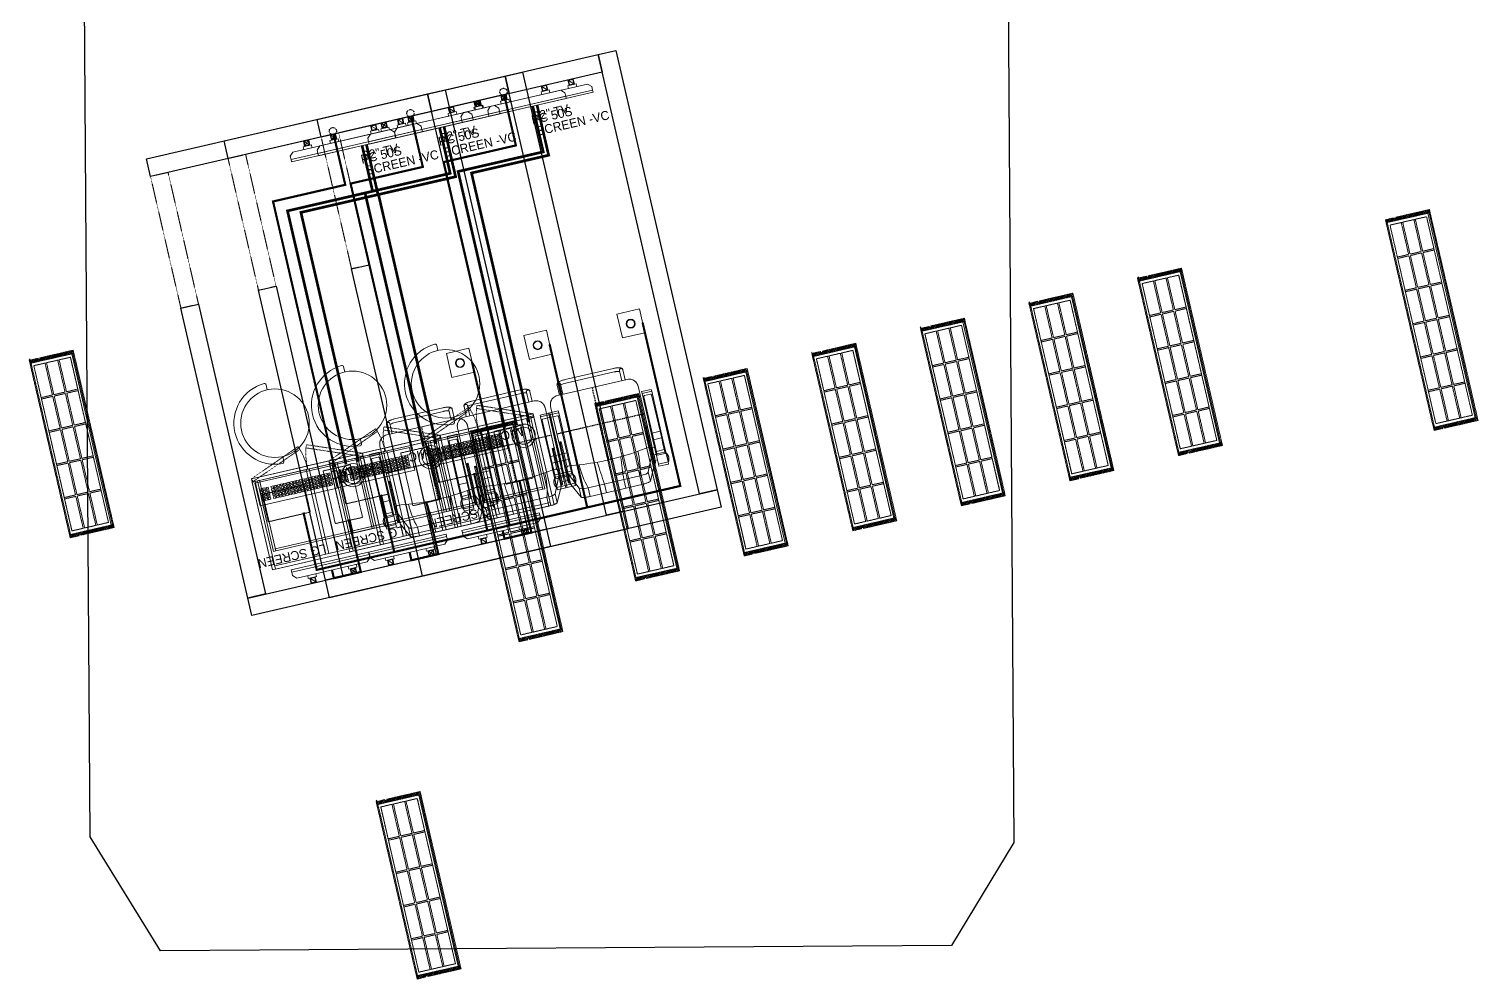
# Model space of a CAD drawing. Header units: metres. Extents: x -9570 to 749, y -6174 to 12194.
# Drawn here: x -7288 to 749, y -6174 to -904 of the extents above; entities that cross this region are included whole.
import ezdxf

# ---------------------------------------------------------------- set-up
doc = ezdxf.new("R2010")
doc.units = ezdxf.units.M
for name, pattern in [('a_p6_plan_L18$0$HIDDEN', [0.375, 0.25, -0.125]), ('ACAD_ISO03W100', [30, 12, -18]), ('HIDDEN', [9.525, 6.35, -3.175])]:
    doc.linetypes.add(name, pattern=pattern)
doc.layers.add('FloorPlan', color=1, linetype='Continuous')
for name, color, linetype, lineweight in [('I-LK CURTAIN', 5, 'a_p6_plan_L18$0$HIDDEN', 9), ('I-LK EQPMT', 3, 'Continuous', 18), ('I-LK FF&E', 1, 'Continuous', 9), ('I-LK FURNITURE', 13, 'Continuous', 9), ('I-LK IT', 3, 'Continuous', 18), ('I-LK PARTITION', 21, 'Continuous', 25), ('I-LK TEXT', 31, 'Continuous', 5), ('LN-ELEVATION-1', 81, 'Continuous', 13), ('LN-ELEVATION-2', 103, 'Continuous', 20), ('LN-ELEVATION-3', 125, 'a_p6_plan_L18$0$HIDDEN', 18), ('LN-ELEVATION-4', 145, 'Continuous', 13), ('LN-HATCH', 251, 'Continuous', 0)]:
    doc.layers.add(name, color=color, linetype=linetype, lineweight=lineweight)
pattern_1 = [(45, (7858558.917, 3503823.203), (-4.4901280605, 4.4901280605), [])]
pattern_2 = [(45, (7858054.0837, 3504049.203), (-4.4901280605, 4.4901280605), [])]

# ---------------------------------------------------------------- blocks, each defined once
blk = doc.blocks.new('1010mm vc plan')
at = {"layer": 'LN-HATCH', "ltscale": 0.5}
h = blk.add_hatch(dxfattribs=at)
h.set_pattern_fill('ANSI31', color=256, scale=2)
h.set_pattern_definition([(45, (3761554.586, 1795022.936), (-4.490128061, 4.490128061), [])])
h.paths.add_polyline_path([(-505.2, 24), (-505.2, -166), (-499.2, -166), (-499.2, -176), (-505.2, -176), (-505.2, -220), (-487.2, -220), (-487.2, 24)])
h = blk.add_hatch(dxfattribs=at)
h.set_pattern_fill('ANSI31', color=256, scale=2)
h.set_pattern_definition(pattern_1)
h.paths.add_polyline_path([(504.8, 24), (504.8, -166), (498.8, -166), (498.8, -176), (504.8, -176), (504.8, -220), (486.8, -220), (486.8, 24)])
h = blk.add_hatch(dxfattribs=at)
h.set_pattern_fill('ANSI31', color=256, scale=2)
h.set_pattern_definition([(45, (7858741.917, 3503823.203), (-4.4901280605, 4.4901280605), [])])
h.paths.add_polyline_path([(-470.2, -220), (-470.2, -226), (-505.2, -226), (-505.2, -220)])
h = blk.add_hatch(dxfattribs=at)
h.set_pattern_fill('ANSI31', color=256, scale=2)
h.set_pattern_definition(pattern_1)
h.paths.add_polyline_path([(476.8, -220), (476.8, -226), (511.8, -226), (511.8, -220)])
at = {"layer": 'LN-ELEVATION-1', "ltscale": 0.5}
for points in [[(-505.2, 24), (-505.2, -166), (-499.2, -166), (-499.2, -176), (-505.2, -176), (-505.2, -220), (-487.2, -220), (-487.2, 24)], [(486.8, 12), (-487.2, 12), (-487.2, 18), (486.8, 18)], [(504.8, 24), (504.8, -166), (498.8, -166), (498.8, -176), (504.8, -176), (504.8, -220), (486.8, -220), (486.8, 24)], [(-470.2, -220), (-470.2, -226), (-505.2, -226), (-505.2, -220)], [(469.8, -220), (469.8, -226), (504.8, -226), (504.8, -220)]]:
    blk.add_lwpolyline(points, close=True, dxfattribs=at)
at = {"layer": 'LN-ELEVATION-2', "ltscale": 0.5}
blk.add_lwpolyline([(470.2, 0), (-470.2, 0), (-470.2, -208), (470.2, -208)], close=True, dxfattribs=at)
at = {"layer": 'LN-ELEVATION-3', "ltscale": 0.5}
for p, q in [((-487.2, 24), (486.8, 24)), ((-470.2, -220), (469.8, -220)), ((469.8, -226), (-470.2, -226))]:
    blk.add_line(p, q, dxfattribs=at)
for points in [[(-470.2, 0), (-288.5, 0), (-288.5, -64), (-470.2, -64)], [(-280.5, 0), (-98.8, 0), (-98.8, -64), (-280.5, -64)], [(-90.8, 0), (90.8, 0), (90.8, -64), (-90.8, -64)], [(98.8, 0), (280.5, 0), (280.5, -64), (98.8, -64)], [(288.5, 0), (470.2, 0), (470.2, -64), (288.5, -64)], [(-470.2, -136), (-288.5, -136), (-288.5, -72), (-470.2, -72)], [(-280.5, -72), (-98.8, -72), (-98.8, -136), (-280.5, -136)], [(-90.8, -72), (90.8, -72), (90.8, -136), (-90.8, -136)], [(98.8, -72), (280.5, -72), (280.5, -136), (98.8, -136)], [(288.5, -72), (470.2, -72), (470.2, -136), (288.5, -136)], [(-470.2, -144), (-288.5, -144), (-288.5, -208), (-470.2, -208)], [(-280.5, -144), (-98.8, -144), (-98.8, -208), (-280.5, -208)], [(-90.8, -144), (90.8, -144), (90.8, -208), (-90.8, -208)], [(98.8, -144), (280.5, -144), (280.5, -208), (98.8, -208)], [(288.5, -144), (470.2, -144), (470.2, -208), (288.5, -208)]]:
    blk.add_lwpolyline(points, close=True, dxfattribs=at)
blk = doc.blocks.new('VC_FIXTURE_MEDIUM_3')
at = {"layer": 'I-LK FF&E', "xscale": -1}
blk.add_blockref('1010MM VC PLAN', (511.8, 226), dxfattribs=at)
blk = doc.blocks.new('clinic screen')
at = {"layer": 'I-LK EQPMT', "ltscale": 12}
for p, q in [((-220, -19.4), (-200.6, 0)), ((200.6, 0), (-200.6, 0)), ((-138.5, 0), (-138.5, 15.5)), ((-138.5, 15.5), (-92, 15.5)), ((-92, 15.5), (-92, 0)), ((92, 15.5), (92, 0)), ((92, 15.5), (138.5, 15.5)), ((138.5, 0), (138.5, 15.5)), ((220, -19.4), (200.6, 0)), ((-220, -38.8), (-220, -19.4)), ((220, -38.8), (220, -19.4))]:
    blk.add_line(p, q, dxfattribs=at)
at = {"layer": 'I-LK EQPMT'}
for p, q in [((-103.1, 42.9), (-127.4, 18.6)), ((-127.4, 42.9), (-103.1, 18.6)), ((102.7, 42.9), (127, 18.6))]:
    blk.add_line(p, q, dxfattribs=at)
for points in [[(-130.4, 15.5), (-100.1, 15.5), (-100.1, 45.9), (-130.4, 45.9)], [(-127.4, 18.6), (-103.1, 18.6), (-103.1, 42.9), (-127.4, 42.9)], [(130, 15.5), (99.7, 15.5), (99.7, 45.9), (130, 45.9)], [(127, 18.6), (102.7, 18.6), (102.7, 42.9), (127, 42.9)]]:
    blk.add_lwpolyline(points, close=True, dxfattribs=at)
at = {"layer": 'I-LK EQPMT', "ltscale": 12}
blk.add_lwpolyline([(-220, -51.7), (-220, -38.8), (220, -38.8), (220, -51.7)], close=True, dxfattribs=at)
at = {"layer": 'I-LK EQPMT', "ltscale": 12, "insert": (5.2, -100.4), "char_height": 50, "attachment_point": 1}
blk.add_mtext_dynamic_manual_height_columns('LG SCREEN', width=466.48, gutter_width=12.5, heights=[0], dxfattribs=at)
blk = doc.blocks.new('a$c18799085')
at = {"layer": 'I-LK EQPMT', "ltscale": 12}
for p, q in [((0, 90.3), (19.4, 109.7)), ((0, 70.9), (0, 90.3)), ((725.6, 109.7), (19.4, 109.7)), ((81.5, 109.7), (81.5, 125.2)), ((81.5, 125.2), (128, 125.2)), ((128, 125.2), (128, 109.7)), ((617, 125.2), (617, 109.7)), ((617, 125.2), (663.5, 125.2)), ((663.5, 109.7), (663.5, 125.2)), ((745, 90.3), (725.6, 109.7)), ((745, 70.9), (745, 90.3))]:
    blk.add_line(p, q, dxfattribs=at)
at = {"layer": 'I-LK EQPMT'}
for p, q in [((116.9, 152.6), (92.6, 128.3)), ((92.6, 152.6), (116.9, 128.3)), ((627.7, 152.6), (652, 128.3))]:
    blk.add_line(p, q, dxfattribs=at)
for points in [[(89.6, 125.2), (119.9, 125.2), (119.9, 155.6), (89.6, 155.6)], [(92.6, 128.3), (116.9, 128.3), (116.9, 152.6), (92.6, 152.6)], [(655, 125.2), (624.7, 125.2), (624.7, 155.6), (655, 155.6)], [(652, 128.3), (627.7, 128.3), (627.7, 152.6), (652, 152.6)]]:
    blk.add_lwpolyline(points, close=True, dxfattribs=at)
at = {"layer": 'I-LK EQPMT', "ltscale": 12}
blk.add_lwpolyline([(0, 58), (0, 70.9), (745, 70.9), (745, 58)], close=True, dxfattribs=at)
at = {"layer": 'I-LK TEXT', "color": 0, "ltscale": 2, "insert": (391.2, 25.6), "char_height": 50, "attachment_point": 1}
blk.add_mtext_dynamic_manual_height_columns('32" TV SCREEN -VC', width=466.48, gutter_width=12.5, heights=[0], dxfattribs=at)
blk = doc.blocks.new('clinic pc50s')
at = {"layer": 'I-LK EQPMT'}
for p, q in [((124.9, 168.9), (100.6, 144.6)), ((100.6, 168.9), (124.9, 144.6)), ((330.7, 168.9), (355, 144.6))]:
    blk.add_line(p, q, dxfattribs=at)
at = {"layer": 'I-LK EQPMT', "ltscale": 12}
for p, q in [((8, 106.6), (27.5, 126)), ((8, 87.2), (8, 106.6)), ((428.6, 126), (27.5, 126)), ((89.5, 126), (89.5, 141.6)), ((89.5, 141.6), (136.1, 141.6)), ((136.1, 141.6), (136.1, 126)), ((320, 141.6), (320, 126)), ((320, 141.6), (366.6, 141.6)), ((366.6, 126), (366.6, 141.6)), ((448, 106.6), (428.6, 126)), ((448, 87.2), (448, 106.6))]:
    blk.add_line(p, q, dxfattribs=at)
at = {"layer": 'I-LK EQPMT'}
for points in [[(97.6, 141.6), (128, 141.6), (128, 171.9), (97.6, 171.9)], [(100.6, 144.6), (124.9, 144.6), (124.9, 168.9), (100.6, 168.9)], [(358.1, 141.6), (327.7, 141.6), (327.7, 171.9), (358.1, 171.9)], [(355, 144.6), (330.7, 144.6), (330.7, 168.9), (355, 168.9)]]:
    blk.add_lwpolyline(points, close=True, dxfattribs=at)
at = {"layer": 'I-LK EQPMT', "ltscale": 12}
blk.add_lwpolyline([(8, 74.3), (8, 87.2), (448, 87.2), (448, 74.3)], close=True, dxfattribs=at)
at = {"layer": 'I-LK EQPMT', "ltscale": 12, "insert": (233.2, 25.6), "char_height": 50, "attachment_point": 1}
blk.add_mtext_dynamic_manual_height_columns('PC 50S', width=466.48, gutter_width=12.5, heights=[0], dxfattribs=at)
blk = doc.blocks.new('*u12')
at = {"layer": 'I-LK EQPMT', "ltscale": 12}
blk.add_lwpolyline([(6, 4.9), (-6, 4.9), (-6, -4.9), (6, -4.9)], close=True, dxfattribs=at)
blk = doc.blocks.new('*u13')
at = {"color": 0, "linetype": 'ByBlock', "lineweight": -2, "transparency": 16777216}
for p in [(0, 0), (18, 0), (35.9, 0), (53.9, 0), (71.8, 0), (89.8, 0), (107.8, 0), (125.7, 0), (143.7, 0), (161.6, 0), (179.6, 0), (197.6, 0), (215.5, 0), (233.5, 0), (251.4, 0), (269.4, 0), (287.4, 0), (305.3, 0), (323.3, 0), (0, -14.7), (0, -29.5), (0, -44.2), (0, -59), (18, -14.7), (18, -29.5), (18, -44.2), (18, -59), (35.9, -14.7), (35.9, -29.5), (35.9, -44.2), (35.9, -59), (53.9, -14.7), (53.9, -29.5), (53.9, -44.2), (53.9, -59), (71.8, -14.7), (71.8, -29.5), (71.8, -44.2), (71.8, -59), (89.8, -14.7), (89.8, -29.5), (89.8, -44.2), (89.8, -59), (107.8, -14.7), (107.8, -29.5), (107.8, -44.2), (107.8, -59), (125.7, -14.7), (125.7, -29.5), (125.7, -44.2), (125.7, -59), (143.7, -14.7), (143.7, -29.5), (143.7, -44.2), (143.7, -59), (161.6, -14.7), (161.6, -29.5), (161.6, -44.2), (161.6, -59), (179.6, -14.7), (179.6, -29.5), (179.6, -44.2), (179.6, -59), (197.6, -14.7), (197.6, -29.5), (197.6, -44.2), (197.6, -59), (215.5, -14.7), (215.5, -29.5), (215.5, -44.2), (215.5, -59), (233.5, -14.7), (233.5, -29.5), (233.5, -44.2), (233.5, -59), (251.4, -14.7), (251.4, -29.5), (251.4, -44.2), (251.4, -59), (269.4, -14.7), (269.4, -29.5), (269.4, -44.2), (269.4, -59), (287.4, -14.7), (287.4, -29.5), (287.4, -44.2), (287.4, -59), (305.3, -14.7), (305.3, -29.5), (305.3, -44.2), (305.3, -59), (323.3, -14.7), (323.3, -29.5), (323.3, -44.2), (323.3, -59)]:
    blk.add_blockref('*U12', p, dxfattribs=at)
blk = doc.blocks.new('*u10')
at = {"layer": 'I-LK EQPMT', "ltscale": 12}
blk.add_lwpolyline([(6, 4.9), (-6, 4.9), (-6, -4.9), (6, -4.9)], close=True, dxfattribs=at)
blk = doc.blocks.new('*u11')
at = {"color": 0, "linetype": 'ByBlock', "lineweight": -2, "transparency": 16777216}
for p in [(0, 0), (18, 0), (35.9, 0), (0, -14.7), (0, -29.5), (0, -44.2), (0, -59), (18, -14.7), (18, -29.5), (18, -44.2), (18, -59), (35.9, -14.7), (35.9, -29.5), (35.9, -44.2), (35.9, -59)]:
    blk.add_blockref('*U10', p, dxfattribs=at)
blk = doc.blocks.new('it keyboard')
at = {"ltscale": 12}
blk.add_lwpolyline([(8, 0), (8, 129.1), (448, 129.1), (448, 0)], close=True, dxfattribs=at)
for name, p in [('*U13', (35.2, 101.6)), ('*U11', (386.6, 101.6))]:
    blk.add_blockref(name, p)
blk = doc.blocks.new('it mic')
at = {"layer": 'I-LK EQPMT', "ltscale": 12}
for radius in [64.5, 47.4]:
    blk.add_circle((234.5, 64.5), radius, dxfattribs=at)
at = {"layer": 'I-LK EQPMT', "ltscale": 12, "insert": (233.2, 64.5), "char_height": 50, "attachment_point": 1}
blk.add_mtext_dynamic_manual_height_columns('MIC', width=466.48, gutter_width=12.5, heights=[0], dxfattribs=at)
blk = doc.blocks.new('clinic chair')
at = {"layer": 'Defpoints', "linetype": 'HIDDEN'}
for p, q in [((0, 205.7), (0, -205.7)), ((-249, 0), (249, 0))]:
    blk.add_line(p, q, dxfattribs=at)
at = {"layer": 'I-LK FURNITURE'}
for points in [[(-197, 372.7), (-237.8, 291.7), (-237.8, 231.2, 0.110434), (-238, 230.4), (-238, 199.5), (-238, 199.4)], [(238, 199.4), (238, 199.5), (238, 230.4, 0.107055), (237.8, 231.2), (237.8, 291.7), (197, 372.7)], [(236, 193.5, -0.026868), (242.5, 193.2), (242.5, 193.5), (242.5, 193.7), (242.4, 194.2), (242.4, 194.5), (242.3, 194.8), (242.3, 195), (242.2, 195.2), (242.2, 195.5), (242.1, 195.7), (242, 196), (242, 196.2), (241.9, 196.5), (241.7, 196.9), (241.5, 197.4), (241.3, 197.9), (241.2, 198.1), (240.9, 198.5), (240.8, 198.8), (240.6, 199), (240.3, 199.4), (240.2, 199.6), (240, 199.8), (239.9, 200), (239.7, 200.2), (239.5, 200.4), (239.4, 200.6), (239.2, 200.7), (239, 200.9), (238.8, 201.1), (238.4, 201.4), (238, 201.7)], [(249, 73.3, 0.004277), (236, 73.4), (236, 193.3)], [(-249, 48.3, -0.00446), (-236, 48.4), (-236, 48.4), (-236.4, 48.5), (-238.1, 49), (-240.7, 49.9), (-242.8, 50.7), (-244.4, 51.5), (-245.5, 52.3), (-245.3, 52.5), (-245.1, 52.6), (-244.8, 52.9), (-244.5, 53.3), (-244.4, 53.5), (-244.2, 53.7), (-244.1, 53.8), (-244, 54), (-243.9, 54.2), (-243.6, 54.6), (-243.5, 54.8), (-243.4, 55), (-243.3, 55.2), (-243.2, 55.4), (-243.1, 55.7), (-243.1, 55.9), (-243, 56.1), (-242.9, 56.3), (-242.8, 56.7), (-242.7, 57), (-242.7, 57.2), (-242.6, 57.4), (-242.6, 57.6), (-242.6, 57.9), (-242.5, 58.1), (-242.5, 58.5), (-242.5, 58.8), (-242.5, 59)]]:
    blk.add_lwpolyline(points, format="xyb", dxfattribs=at)
for points in [[(-237.8, 231.2), (-197, 322.4)], [(-147.2, 331.1), (-147.2, 380.6), (-151.5, 380.5), (-155.9, 380.4), (-160.1, 380.3), (-164.3, 380.1), (-168.3, 379.8), (-172.2, 379.4), (-175.9, 379), (-179.3, 378.5), (-182.5, 378), (-185.5, 377.5), (-188.1, 376.9), (-190.5, 376.2), (-192.5, 375.6), (-194.2, 374.9), (-195.5, 374.1), (-196.4, 373.4), (-197, 372.7), (-197, 322.4)], [(-147.2, 380.6), (147.2, 380.6)], [(147.2, 331.1), (-147.2, 331.1)], [(-54.8, 331.1), (-54.8, 380.6)], [(54.8, 331.1), (54.8, 380.6)], [(197, 322.4), (197, 372.7), (196.5, 373.4), (195.5, 374.1), (194.2, 374.9), (192.5, 375.6), (190.5, 376.2), (188.2, 376.9), (185.5, 377.5), (182.6, 378), (179.4, 378.5), (175.9, 379), (172.2, 379.4), (168.4, 379.8), (164.3, 380.1), (160.2, 380.3), (155.9, 380.4), (151.6, 380.5), (147.2, 380.6), (147.2, 331.1)], [(197, 322.4), (237.8, 231.2)], [(197, 321.2), (197, 321.7), (197, 321.9)], [(-316.5, 290.7), (-318.5, 290.7), (-318.8, 290.3), (-319.1, 289.9), (-319.3, 289.4), (-319.9, 288.6), (-320.1, 288.1), (-320.4, 287.7), (-320.9, 286.8), (-321.2, 286.4), (-321.4, 285.9), (-321.6, 285.5), (-321.8, 285), (-322.3, 284.1), (-322.5, 283.6), (-322.7, 283.2), (-322.9, 282.7), (-323.1, 282.2), (-323.3, 281.8), (-323.5, 281.3), (-323.8, 280.4), (-324, 279.9), (-324.1, 279.4), (-324.5, 278.4), (-324.6, 277.9), (-324.7, 277.5), (-324.9, 277), (-325, 276.5), (-325.2, 275.5), (-325.5, 274.5), (-325.6, 274), (-325.7, 273.5), (-325.9, 272), (-326.1, 270.5), (-326.1, 270), (-326.2, 269.5), (-326.2, 269), (-326.3, 268.5), (-326.3, 268), (-326.3, 267.5), (-326.3, 267), (-326.3, 266.5), (-326.4, 266), (-326.4, 265.4), (-326.3, 264.9), (-326.3, 264.4), (-326.3, 263.9), (-326.3, 262.9), (-326.2, 262.4), (-326.2, 261.9), (-326.1, 261.4), (-326.1, 260.9), (-325.9, 259.4), (-325.8, 258.9), (-325.7, 258.4), (-325.7, 257.9), (-325.6, 257.4), (-325.5, 256.9), (-325.4, 256.4), (-325.2, 255.9), (-325, 254.9), (-324.9, 254.4), (-324.7, 253.9), (-324.6, 253.4), (-324.5, 253), (-324, 251.5), (-323.8, 251), (-323.6, 250.5), (-323.5, 250.1), (-323.3, 249.6), (-323.1, 249.1), (-322.9, 248.7), (-322.7, 248.2), (-322.5, 247.7), (-322.3, 247.3), (-321.8, 246.4), (-321.6, 245.9), (-321.4, 245.5), (-321.2, 245), (-320.7, 244.1), (-320.4, 243.7), (-320.1, 243.2), (-319.9, 242.8), (-319.3, 242), (-319.1, 241.5), (-318.8, 241.1), (-318.5, 240.7), (-316.5, 240.7)], [(-318.5, 240.7), (-318.5, 290.7)], [(-261.5, 290.2), (-261.5, 303.2), (-316.5, 303.2), (-316.5, 290.2), (-261.5, 290.2), (-261.5, 187)], [(-316.5, 290.2), (-316.5, 187)], [(-266.5, 187), (-266.5, 241.7), (-311.5, 241.7), (-311.5, 187)], [(-248.5, 265.7), (-249.5, 266.7), (-261.5, 266.7)], [(-249.5, 234.7), (-249.5, 266.7)], [(-238, 277.2), (-242, 277.2), (-242, 283.1), (-242.2, 283.1), (-242.6, 283.1), (-242.8, 283), (-243, 283), (-243.1, 283), (-243.3, 283), (-243.5, 282.9), (-243.7, 282.9), (-244.1, 282.8), (-244.2, 282.7), (-244.4, 282.6), (-244.8, 282.5), (-244.9, 282.4), (-245.1, 282.3), (-245.3, 282.2), (-245.6, 282), (-245.8, 281.9), (-245.9, 281.8), (-246.1, 281.7), (-246.2, 281.5), (-246.4, 281.4), (-246.5, 281.3), (-246.6, 281.2), (-246.8, 281), (-246.9, 280.9), (-247, 280.7), (-247.1, 280.6), (-247.4, 280.3), (-247.5, 280.1), (-247.6, 280), (-247.7, 279.8), (-247.8, 279.6), (-247.9, 279.3), (-248.1, 278.9), (-248.2, 278.6), (-248.3, 278.4), (-248.3, 278.2), (-248.4, 278), (-248.4, 277.8), (-248.4, 277.6), (-248.4, 277.4), (-248.5, 277.3), (-248.5, 277.1), (-248.5, 276.9), (-248.5, 276.7)], [(-242.5, 257.7), (-242.5, 276.7), (-248.5, 276.7), (-248.5, 257.7)], [(-242.5, 249.3), (-242.5, 249.4), (-242.4, 249.6), (-242.2, 249.6), (-242, 249.6), (-242, 277.2), (-242.1, 277.2), (-242.1, 277.2), (-242.2, 277.1), (-242.2, 277.1), (-242.3, 277.1), (-242.3, 277), (-242.4, 277), (-242.4, 277), (-242.5, 276.9), (-242.5, 276.8), (-242.5, 276.8), (-242.5, 276.7), (-242.5, 276.7)], [(-238, 201.8), (-238.2, 201.6), (-238.4, 201.5), (-238.6, 201.3), (-238.8, 201.1), (-238.9, 200.9), (-239.1, 200.8), (-239.3, 200.6), (-239.5, 200.4), (-239.7, 200.2), (-239.8, 200), (-240, 199.8), (-240.2, 199.6), (-240.3, 199.4), (-240.5, 199.2), (-240.6, 199), (-240.9, 198.6), (-241.1, 198.1), (-241.2, 197.9), (-241.4, 197.7), (-241.5, 197.4), (-241.6, 197.2), (-241.7, 197), (-241.8, 196.7), (-241.9, 196.5), (-241.9, 196.2), (-242, 196), (-242.1, 195.8), (-242.2, 195.5), (-242.2, 195.3), (-242.3, 195), (-242.3, 194.8), (-242.4, 194.5), (-242.4, 194), (-242.5, 193.7), (-242.5, 193.2), (-242.5, 232.1), (-242.2, 236.1), (-241.2, 240.1), (-239.5, 243.8), (-238, 246)], [(-238, 283.1), (-242, 283.1)], [(-242, 249.6), (-240.7, 249.6), (-239.3, 249.6), (-238, 249.5)], [(-238, 230.2), (-238, 230.4), (-238, 290.9), (-238, 291), (-238, 291.1), (-237.9, 291.2), (-237.9, 291.3), (-237.9, 291.4), (-237.9, 291.5), (-237.8, 291.6), (-237.8, 291.7)], [(238, 246.1), (238.5, 245.4), (240.2, 242.4), (241.5, 239.1), (242.2, 235.6), (242.5, 232.1), (242.5, 193.2), (242.5, 84), (242.2, 81.9), (241.2, 79.8), (239.7, 77.4), (237.7, 75), (236, 73.4), (236, 73.4), (236.4, 73.5), (238.1, 74), (240.7, 74.9), (242.8, 75.7), (244.4, 76.5), (245.5, 77.3), (245.3, 77.5), (245.1, 77.6), (244.8, 77.9), (244.5, 78.3), (244.4, 78.5), (244.2, 78.7), (244.1, 78.8), (243.9, 79.2), (243.8, 79.4), (243.6, 79.6), (243.5, 79.8), (243.4, 80), (243.3, 80.2), (243.2, 80.4), (243.1, 80.7), (243.1, 80.9), (243, 81.1), (242.9, 81.3), (242.8, 81.7), (242.7, 82), (242.7, 82.2), (242.6, 82.4), (242.6, 82.6), (242.6, 82.9), (242.5, 83.1), (242.5, 83.5), (242.5, 83.8), (242.5, 84)], [(238, 230.2), (238, 230.4), (238, 290.9), (238, 291), (238, 291.1), (238, 291.2), (238, 291.3), (237.9, 291.4), (237.9, 291.5), (237.9, 291.6), (237.8, 291.7)], [(248.5, 276.7), (248.5, 277.3), (248.4, 277.4), (248.4, 277.6), (248.4, 277.8), (248.4, 278), (248.3, 278.2), (248.1, 278.7), (248.1, 278.9), (247.9, 279.3), (247.9, 279.4), (247.8, 279.6), (247.7, 279.8), (247.6, 280), (247.5, 280.1), (247.4, 280.3), (247.1, 280.6), (247, 280.7), (246.9, 280.9), (246.8, 281), (246.6, 281.2), (246.5, 281.3), (246.1, 281.7), (245.9, 281.8), (245.8, 281.9), (245.6, 282), (245.3, 282.2), (245.1, 282.3), (244.9, 282.4), (244.8, 282.5), (244.4, 282.6), (244.2, 282.7), (244.1, 282.8), (243.9, 282.8), (243.7, 282.9), (243.5, 282.9), (243.3, 283), (243.1, 283), (242.9, 283), (242.8, 283), (242.6, 283.1), (242.2, 283.1), (242, 283.1), (242, 277.2), (238, 277.2)], [(242, 283.1), (238, 283.1)], [(238, 249.5), (239.3, 249.6), (242, 249.6)], [(242.5, 249.3), (242.4, 249.5), (242.4, 249.5), (242.4, 249.5), (242.4, 249.5), (242.2, 249.6), (242, 249.6), (242, 277.2), (242.1, 277.2), (242.1, 277.2), (242.2, 277.1), (242.2, 277.1), (242.3, 277.1), (242.3, 277), (242.4, 277), (242.4, 277), (242.5, 276.9), (242.5, 276.8), (242.5, 276.8), (242.5, 276.7), (242.5, 276.7)], [(242.5, 257.7), (242.5, 276.7), (248.5, 276.7), (248.5, 257.7)], [(261.5, 266.9), (249.5, 266.9), (248.5, 265.9)], [(249.5, 266.9), (249.5, 234.9)], [(316.5, 290.4), (316.5, 303.4), (261.5, 303.4), (261.5, 290.4), (316.5, 290.4), (316.5, 187.2)], [(261.5, 290.4), (261.5, 187.2)], [(311.5, 187.2), (311.5, 241.8), (266.5, 241.8), (266.5, 187.2)], [(316.5, 240.9), (318.5, 240.9), (318.8, 241.3), (319.1, 241.7), (319.6, 242.6), (320.1, 243.4), (320.7, 244.3), (320.9, 244.8), (321.2, 245.2), (321.4, 245.6), (321.6, 246.1), (321.8, 246.5), (322.1, 247), (322.3, 247.5), (322.5, 247.9), (322.7, 248.4), (322.9, 248.9), (323.1, 249.3), (323.3, 249.8), (323.5, 250.3), (323.8, 251.2), (324, 251.7), (324.1, 252.2), (324.5, 253.1), (324.6, 253.6), (324.9, 254.6), (325, 255.1), (325.2, 256.1), (325.4, 256.6), (325.5, 257.1), (325.6, 257.6), (325.7, 258.1), (325.7, 258.6), (325.8, 259.1), (326, 260.1), (326.1, 261.1), (326.1, 261.6), (326.2, 262.1), (326.3, 263.1), (326.3, 263.6), (326.3, 264.1), (326.3, 264.6), (326.3, 265.1), (326.4, 265.6), (326.4, 266.1), (326.3, 266.6), (326.3, 267.1), (326.3, 267.7), (326.3, 268.2), (326.3, 268.7), (326.2, 269.7), (326.1, 270.2), (326.1, 270.7), (326, 271.7), (325.8, 272.7), (325.7, 273.2), (325.7, 273.7), (325.5, 274.7), (325.4, 275.2), (325.2, 275.7), (325, 276.7), (324.9, 277.2), (324.7, 277.6), (324.6, 278.1), (324.5, 278.6), (324.1, 279.6), (324, 280.1), (323.8, 280.6), (323.5, 281.5), (323.3, 282), (322.9, 282.9), (322.7, 283.4), (322.3, 284.3), (321.8, 285.2), (321.6, 285.7), (321.4, 286.1), (321.2, 286.6), (320.9, 287), (320.7, 287.5), (320.1, 288.3), (319.9, 288.8), (319.6, 289.2), (319.3, 289.6), (319.1, 290), (318.8, 290.5), (318.5, 290.9), (316.5, 290.9)], [(318.5, 290.9), (318.5, 240.9)], [(-316.5, 155.2), (-316.5, 187), (-311.5, 187), (-311.5, 155.2)], [(-266.5, 233.8), (-311.5, 233.8)], [(-266.5, 219.8), (-311.5, 219.8)], [(-266.5, 155.2), (-266.5, 187), (-261.5, 187), (-261.5, 155.2)], [(-261.5, 234.7), (-249.5, 234.7), (-248.5, 235.7)], [(-248.5, 215.4), (-248.5, 209.6), (-242.5, 209.6), (-242.5, 215.4), (-248.5, 215.4), (-248.5, 235.9)], [(-248.5, 209.6), (-248.5, 149.4)], [(-242.5, 235.9), (-242.5, 215.4)], [(-242.5, 222.6), (-242.4, 223), (-242.4, 223.1), (-242.4, 223.1), (-242.4, 223.1), (-242.2, 223.4), (-242, 223.6)], [(-242.5, 209.6), (-242.5, 149.4)], [(-236, 193.5), (-236.5, 193.5), (-237.1, 193.5), (-238.2, 193.5), (-238.7, 193.5), (-239.2, 193.5), (-239.8, 193.4), (-240.3, 193.4), (-241.4, 193.3), (-242, 193.3), (-242.5, 193.2), (-242.5, 59), (-242.2, 57), (-241.2, 54.8), (-239.8, 52.5), (-237.7, 50), (-236, 48.4), (-236, 193.4)], [(-238, 199.5), (-238, 199.4), (-238, 199.1), (-238, 198.6), (-237.9, 198.4), (-237.9, 197.9), (-237.8, 197.7), (-237.7, 197.2), (-237.7, 197), (-237.6, 196.7), (-237.6, 196.5), (-237.5, 196.3), (-237.4, 196), (-237.3, 195.8), (-237.2, 195.6), (-237.1, 195.4), (-237, 195.1), (-236.9, 194.9), (-236.8, 194.7), (-236.5, 194.1), (-236.3, 193.9), (-236.2, 193.7), (-236.1, 193.5), (-235.8, 193.1), (-235.5, 192.7), (-235.3, 192.6), (-235.1, 192.4), (-235, 192.2), (-234.8, 192), (-234.6, 191.9), (-234.2, 191.6), (-233.9, 191.3), (-233.5, 191), (-233.3, 190.9), (-233, 190.7), (-232.6, 190.5), (-232.4, 190.4), (-232, 190.2), (-231.7, 190.1), (-231.5, 190), (-231.1, 189.8), (-230.8, 189.8), (-230.6, 189.7), (-230.4, 189.7), (-230.1, 189.6), (-229.9, 189.5), (-229.7, 189.5), (-229.4, 189.5), (-228.9, 189.4), (-228.7, 189.4), (-228.5, 189.4), (-228.2, 189.4), (-228, 189.4), (-214.9, 189.4)], [(-214.9, 189.4), (-208.1, 190.4), (-187.4, 193.3), (-166.6, 195.9), (-145.8, 198.2), (-125, 200.2), (-104.2, 201.9), (-83.3, 203.3), (-62.4, 204.4), (-41.5, 205.2), (-20.6, 205.7), (0.3, 205.8), (21.2, 205.6), (42.1, 205.2), (63, 204.4), (83.9, 203.3), (104.8, 201.9), (125.6, 200.2), (146.5, 198.2), (167.2, 195.8), (188, 193.2), (208.7, 190.3), (214.9, 189.4)], [(214.9, 189.4), (228, 189.4), (228.3, 189.4), (228.5, 189.4), (228.7, 189.4), (229, 189.4), (229.5, 189.5), (229.7, 189.5), (229.9, 189.5), (230.6, 189.7), (230.9, 189.8), (231.1, 189.8), (231.3, 189.9), (231.6, 190), (231.8, 190.1), (232, 190.2), (232.2, 190.3), (232.4, 190.4), (232.7, 190.5), (233.1, 190.7), (233.3, 190.9), (233.5, 191), (233.9, 191.3), (234.3, 191.6), (234.6, 191.9), (234.8, 192), (235, 192.2), (235.2, 192.4), (235.3, 192.6), (235.5, 192.7), (235.8, 193.1), (236.1, 193.5), (236.4, 193.9), (236.5, 194.1), (236.6, 194.3), (236.9, 194.7), (237, 194.9), (237.1, 195.1), (237.2, 195.4), (237.3, 195.6), (237.4, 195.8), (237.5, 196), (237.5, 196.3), (237.6, 196.5), (237.7, 196.7), (237.8, 197.4), (237.9, 197.7), (237.9, 197.9), (238, 198.4), (238, 198.6), (238, 198.9), (238, 199.1), (238, 199.4), (238, 199.5)], [(242, 223.7), (242.2, 223.4), (242.4, 223.2), (242.5, 223), (242.5, 222.7)], [(242.5, 214.3), (242.5, 209.8), (248.5, 209.8), (248.5, 214.3), (242.5, 214.3), (242.5, 235.9)], [(242.5, 149.5), (242.5, 209.8)], [(248.5, 235.9), (249.5, 234.9), (261.5, 234.9)], [(248.5, 214.3), (248.5, 235.9)], [(248.5, 149.5), (248.5, 209.8)], [(261.5, 194), (248.5, 194)], [(261.5, 155.4), (261.5, 187.2), (266.5, 187.2), (266.5, 155.4)], [(311.5, 234), (266.5, 234)], [(311.5, 220), (266.5, 220)], [(-316.5, -111.8), (-316.5, 155.2), (-311.5, 155.2), (-311.5, -91.8), (-311.5, -92), (-311.5, -92.1), (-311.5, -92.3), (-311.5, -92.5), (-311.4, -92.7), (-311.4, -93), (-311.3, -93.2), (-311.3, -93.3), (-311.2, -93.6), (-311.1, -93.8), (-311, -93.9), (-310.9, -94.1), (-310.9, -94.3), (-310.6, -94.7), (-310.5, -94.8), (-310.4, -95), (-310.3, -95.1), (-310.1, -95.2), (-309.9, -95.5), (-309.8, -95.6), (-309.7, -95.7), (-309.2, -96), (-309.1, -96.1), (-309, -96.2), (-308.8, -96.2), (-308.5, -96.4), (-308.2, -96.5), (-308, -96.6), (-307.7, -96.7), (-307.5, -96.7), (-307.3, -96.7), (-307.2, -96.8), (-307, -96.8), (-306.8, -96.8), (-306.7, -96.8), (-306.5, -96.8), (-271.5, -96.8), (-271.3, -96.8), (-271.2, -96.8), (-271, -96.8), (-270.8, -96.8), (-270.5, -96.7), (-270.3, -96.7), (-270, -96.6), (-269.8, -96.5), (-269.7, -96.5), (-269.5, -96.4), (-269.2, -96.2), (-269.1, -96.2), (-268.9, -96.1), (-268.8, -96), (-268.6, -95.9), (-268.3, -95.7), (-268.2, -95.6), (-268.1, -95.5), (-267.8, -95.2), (-267.7, -95.1), (-267.6, -95), (-267.5, -94.8), (-267.4, -94.7), (-267.3, -94.5), (-267.2, -94.4), (-267.1, -94.1), (-267, -93.9), (-266.9, -93.6), (-266.8, -93.5), (-266.7, -93.3), (-266.7, -93.2), (-266.6, -93), (-266.6, -92.7), (-266.5, -92.5), (-266.5, -92.3), (-266.5, -92), (-266.5, -91.8), (-266.5, 155.2), (-261.5, 155.2), (-261.5, -111.8)], [(-266.5, 152.7), (-311.5, 152.7)], [(-266.5, 115.3), (-311.5, 115.3)], [(-248.5, 50.7), (-248.5, 52.8), (-248.5, 149.4), (-242.5, 149.4), (-242.5, 61.3)], [(248.5, 75.6), (248.5, 149.5), (242.5, 149.5), (242.5, 83.8)], [(316.5, 155.4), (316.5, -111.6), (261.5, -111.6), (261.5, -121.6), (316.5, -121.6), (316.5, -111.6)], [(261.5, -111.6), (261.5, 155.4), (266.5, 155.4), (266.5, -91.6), (266.5, -91.8), (266.5, -91.9), (266.5, -92.1), (266.5, -92.3), (266.6, -92.5), (266.6, -92.6), (266.6, -92.8), (266.7, -93.1), (266.8, -93.3), (266.8, -93.4), (266.9, -93.6), (267, -93.8), (267.1, -93.9), (267.1, -94.1), (267.2, -94.2), (267.3, -94.4), (267.4, -94.5), (267.5, -94.6), (267.6, -94.8), (267.7, -94.9), (267.8, -95), (268.1, -95.3), (268.2, -95.4), (268.3, -95.5), (268.6, -95.7), (268.8, -95.8), (268.9, -95.9), (269, -96), (269.4, -96.1), (269.8, -96.3), (270, -96.4), (270.3, -96.5), (270.5, -96.5), (270.6, -96.5), (270.8, -96.6), (271, -96.6), (271.2, -96.6), (271.5, -96.6), (306.5, -96.6), (306.7, -96.6), (306.8, -96.6), (307, -96.6), (307.2, -96.6), (307.3, -96.5), (307.5, -96.5), (307.7, -96.5), (308, -96.4), (308.2, -96.3), (308.3, -96.3), (308.6, -96.1), (308.8, -96), (308.9, -96), (309.1, -95.9), (309.2, -95.8), (309.4, -95.7), (309.7, -95.5), (309.8, -95.4), (309.9, -95.3), (310.1, -95), (310.3, -94.9), (310.4, -94.8), (310.6, -94.5), (310.7, -94.4), (310.8, -94.2), (310.9, -94.1), (310.9, -93.9), (311, -93.8), (311.1, -93.4), (311.2, -93.3), (311.3, -93.1), (311.4, -92.8), (311.4, -92.6), (311.4, -92.5), (311.5, -92.3), (311.5, -92.1), (311.5, -91.9), (311.5, -91.8), (311.5, -91.6), (311.5, 155.4)], [(311.5, 152.9), (266.5, 152.9)], [(311.5, 115.5), (266.5, 115.5)], [(-249, -155.7), (-249, 48.3), (-249, 48.5), (-249, 48.6), (-249, 48.8), (-249, 49), (-248.9, 49.2), (-248.9, 49.4), (-248.9, 49.6), (-248.8, 49.8), (-248.8, 49.9), (-248.7, 50.1), (-248.6, 50.5), (-248.4, 50.8), (-248.4, 51), (-248.3, 51.1), (-248.2, 51.3), (-248, 51.6), (-247.9, 51.8), (-247.8, 51.9), (-247.6, 52.1), (-247.5, 52.2), (-247.3, 52.5), (-247.1, 52.6), (-247, 52.7), (-246.9, 52.9), (-246.7, 53), (-246.6, 53.1), (-246.3, 52.9), (-245.5, 52.3)], [(-248.5, 52.8), (-246.9, 52.8)], [(-246.6, 53.1), (-246.2, 53.4), (-245.8, 53.7), (-245.5, 54), (-245.1, 54.4), (-245, 54.6), (-244.7, 54.9), (-244.5, 55.1), (-244.4, 55.3), (-244.2, 55.5), (-244.1, 55.7), (-244, 55.9), (-243.9, 56.1), (-243.6, 56.5), (-243.5, 56.8), (-243.4, 57), (-243.3, 57.2), (-243.2, 57.4), (-243.1, 57.9), (-242.9, 58.3), (-242.8, 58.8), (-242.7, 59), (-242.7, 59.2), (-242.6, 59.5), (-242.6, 59.7), (-242.6, 59.9), (-242.5, 60.2), (-242.5, 60.7), (-242.5, 60.9), (-242.5, 61.1)], [(246.5, 78.1), (246.2, 77.9), (245.5, 77.3)], [(248.5, 75.7), (248.7, 75.2), (248.7, 75), (248.8, 74.8), (248.8, 74.7), (248.9, 74.5), (249, 74), (249, 73.8), (249, 73.5), (249, 73.3), (249, -155.7)], [(-249, -155.7), (-249, -156.3), (-249, -156.8), (-249, -157.3), (-249, -157.9), (-248.9, -158.4), (-248.9, -159.5), (-248.8, -160), (-248.7, -161.1), (-248.7, -161.6), (-248.6, -162.1), (-248.5, -162.7), (-248.4, -163.7), (-248.3, -164.2), (-248.1, -165.3), (-248, -165.8), (-247.9, -166.3), (-247.7, -166.9), (-247.6, -167.4), (-247.5, -167.9), (-247.2, -168.9), (-246.9, -170), (-246.8, -170.5), (-246.4, -171.5), (-246.3, -172), (-246.1, -172.5), (-245.9, -173), (-245.7, -173.5), (-245.5, -174), (-245.3, -174.5), (-244.7, -176), (-244.5, -176.5), (-243.8, -177.9), (-243.1, -179.3), (-242.6, -180.3), (-242.3, -180.7), (-242, -181.2), (-241.7, -181.7), (-241.2, -182.6), (-240.9, -183)], [(249, -155.7), (249, -156.3), (249, -156.8), (249, -157.3), (248.9, -157.9), (248.9, -158.4), (248.9, -159.5), (248.8, -160), (248.8, -160.5), (248.7, -161.1), (248.7, -161.6), (248.6, -162.1), (248.5, -162.7), (248.4, -163.7), (248.3, -164.2), (248.2, -164.8), (248.1, -165.3), (248, -165.8), (247.9, -166.3), (247.7, -166.9), (247.6, -167.4), (247.5, -167.9), (247.2, -168.9), (246.9, -170), (246.8, -170.5), (246.4, -171.5), (246.3, -172), (246.1, -172.5), (245.9, -173), (245.7, -173.5), (245.5, -174), (245.3, -174.5), (245.1, -175), (244.7, -176), (244.5, -176.5), (244, -177.4), (243.8, -177.9), (243.6, -178.4), (243.1, -179.3), (242.8, -179.8), (242, -181.2), (241.7, -181.7), (241.2, -182.6), (240.9, -183), (236.9, -188.4), (233, -192.4), (228.7, -196), (224, -199), (218.3, -201.8), (212.4, -203.9), (205.8, -205.3), (199, -205.7), (199, -205.7)], [(-199, -205.7), (-199, -205.7), (-205.8, -205.3), (-212.4, -203.9), (-218.3, -201.8), (-224, -199), (-228.7, -196), (-233, -192.4), (-236.9, -188.4), (-240.9, -183), (-240.9, -183.1), (-240.9, -183.1)], [(199, -205.7), (-199, -205.7)], [(-187.5, -205.7), (-187.5, -262.7), (-187.4, -264.6), (-186.9, -266.5), (-186.2, -268.2), (-185.3, -269.8), (-184.3, -271.2), (-183, -272.5), (-181.5, -273.7), (-179.7, -274.9), (-177.6, -276.1), (-175, -277.2), (-172, -278.2), (-169, -279.1), (-165.8, -279.8), (-162.6, -280.5), (-159.2, -281), (-155.7, -281.4), (-152.2, -281.8), (-148.5, -282.1), (-144.8, -282.3), (-141.1, -282.4), (-137.5, -282.4), (137.5, -282.4), (139.5, -282.4), (143.2, -282.3), (146.9, -282.2), (150.6, -281.9), (154.2, -281.6), (157.6, -281.2), (161, -280.7), (164.3, -280.1), (167.4, -279.5), (170.3, -278.7), (173.2, -277.8), (175.9, -276.8), (178.6, -275.6), (180.7, -274.3), (182.4, -273), (183.8, -271.7), (185, -270.2), (186, -268.6), (186.8, -266.9), (187.3, -265.1), (187.5, -263.3), (187.5, -262.7), (187.5, -205.7)], [(-177.5, -272.4), (-177.3, -272.4), (-176.8, -272.4), (-176.3, -272.4), (-176.1, -272.3), (-175.8, -272.3), (-175.6, -272.3), (-175.4, -272.2), (-175.1, -272.2), (-174.9, -272.1), (-174.4, -272), (-174.2, -271.9), (-174, -271.8), (-173.8, -271.7), (-173.3, -271.6), (-173.1, -271.5), (-172.5, -271.1), (-172.3, -271), (-171.9, -270.8), (-171.5, -270.5), (-171.1, -270.2), (-170.9, -270), (-170.8, -269.9), (-170.4, -269.6), (-170.1, -269.2), (-169.9, -269), (-169.6, -268.7), (-169.5, -268.5), (-169.3, -268.3), (-169.2, -268.1), (-169.1, -267.9), (-168.9, -267.7), (-168.7, -267.3), (-168.5, -266.9), (-168.4, -266.6), (-168.3, -266.4), (-168.2, -266.2), (-168.1, -266), (-168, -265.8), (-167.9, -265.3), (-167.8, -265.1), (-167.8, -264.8), (-167.7, -264.6), (-167.7, -264.4), (-167.6, -264.1), (-167.6, -263.9), (-167.6, -263.7), (-167.5, -263), (-167.5, -262.7), (-167.5, -205.7)], [(177.5, -272.4), (177.3, -272.4), (176.8, -272.4), (176.3, -272.4), (176.1, -272.3), (175.8, -272.3), (175.6, -272.3), (175.4, -272.2), (175.1, -272.2), (174.9, -272.1), (174.4, -272), (174.2, -271.9), (174, -271.8), (173.8, -271.7), (173.3, -271.6), (173.1, -271.5), (172.9, -271.4), (172.7, -271.2), (172.5, -271.1), (172.3, -271), (171.9, -270.8), (171.7, -270.6), (171.5, -270.5), (171.3, -270.3), (171.1, -270.2), (170.9, -270), (170.8, -269.9), (170.4, -269.6), (169.9, -269), (169.8, -268.9), (169.6, -268.7), (169.5, -268.5), (169.3, -268.3), (169.2, -268.1), (169.1, -267.9), (168.9, -267.7), (168.7, -267.3), (168.5, -266.9), (168.4, -266.6), (168.3, -266.4), (168.2, -266.2), (168.1, -266), (168, -265.8), (167.9, -265.5), (167.8, -265.1), (167.8, -264.8), (167.7, -264.6), (167.7, -264.4), (167.6, -264.1), (167.6, -263.9), (167.6, -263.7), (167.5, -263), (167.5, -262.7), (167.5, -205.7)], [(-187.5, -262.7), (-187.5, -263.2), (-187.4, -263.7), (-187.4, -264.1), (-187.3, -264.4), (-187.3, -264.6), (-187.2, -264.8), (-187.2, -265.1), (-187.1, -265.3), (-187, -265.8), (-186.9, -266), (-186.8, -266.2), (-186.7, -266.4), (-186.6, -266.6), (-186.5, -266.9), (-186.3, -267.3), (-186.1, -267.7), (-185.9, -267.9), (-185.8, -268.1), (-185.7, -268.3), (-185.5, -268.5), (-185.4, -268.7), (-185.1, -269), (-184.9, -269.2), (-184.6, -269.6), (-184.2, -269.9), (-183.9, -270.2), (-183.7, -270.3), (-183.5, -270.5), (-183.1, -270.8), (-182.7, -271), (-182.5, -271.1), (-181.9, -271.5), (-181.7, -271.6), (-181.2, -271.7), (-181, -271.8), (-180.8, -271.9), (-180.5, -272), (-180.1, -272.1), (-179.9, -272.2), (-179.6, -272.2), (-179.4, -272.3), (-179.2, -272.3), (-178.9, -272.3), (-178.7, -272.4), (-178.2, -272.4), (-177.7, -272.4), (-177.5, -272.4)], [(167.5, -258.6), (166.8, -258.9), (165.4, -259.4), (163.6, -259.8), (161.5, -260.3), (159.2, -260.7), (156.7, -261.1), (153.9, -261.5), (150.9, -261.8), (147.8, -262.1), (144.6, -262.3), (141.3, -262.4), (138.1, -262.4), (137.5, -262.4), (-137.5, -262.4)], [(177.5, -272.4), (177.7, -272.4), (178.2, -272.4), (178.7, -272.4), (178.9, -272.3), (179.2, -272.3), (179.4, -272.3), (179.6, -272.2), (179.9, -272.2), (180.1, -272.1), (180.5, -272), (180.8, -271.9), (181, -271.8), (181.2, -271.7), (181.7, -271.6), (181.9, -271.5), (182.5, -271.1), (182.7, -271), (182.9, -270.9), (183.1, -270.8), (183.3, -270.6), (183.5, -270.5), (183.7, -270.3), (183.9, -270.2), (184.2, -269.9), (184.6, -269.6), (184.9, -269.2), (185.1, -269), (185.2, -268.9), (185.4, -268.7), (185.7, -268.3), (185.8, -268.1), (185.9, -267.9), (186.1, -267.7), (186.3, -267.3), (186.5, -266.9), (186.6, -266.6), (186.7, -266.4), (186.8, -266.2), (187, -265.8), (187.1, -265.3), (187.2, -265.1), (187.2, -264.8), (187.3, -264.6), (187.3, -264.4), (187.4, -264.1), (187.4, -263.9), (187.5, -263.4), (187.5, -263.2), (187.5, -262.7)]]:
    blk.add_lwpolyline(points, dxfattribs=at)
for points in [[(-248.5, 235.9), (-242.5, 235.9), (-242.5, 257.7), (-248.5, 257.7)], [(248.5, 257.7), (242.5, 257.7), (242.5, 235.9), (248.5, 235.9)], [(316.5, 187.2), (311.5, 187.2), (311.5, 155.4), (316.5, 155.4)], [(-261.5, -111.8), (-316.5, -111.8), (-316.5, -121.8), (-261.5, -121.8)]]:
    blk.add_lwpolyline(points, close=True, dxfattribs=at)
for centre, radius, start, end in [((247.3, 203.6), 414.6, 162.09226, 181.07623), ((4674.9, -167.5), 4755.9, 173.98215, 175.51689), ((-4674.9, -167.5), 4755.9, 4.48311, 6.01785), ((-247.3, 203.6), 414.6, 358.92377, 17.90774), ((-140.4, -164.1), 98.4, 253.9957, 271.67702)]:
    blk.add_arc(centre, radius, start, end, dxfattribs=at)
for points in [[(-147.2, 331.1), (-173.1, 331.1), (-194.7, 327.3), (-197, 322.4)], [(197, 322.4), (194.8, 327.3), (173.2, 331.1), (147.2, 331.1)]]:
    blk.add_open_spline(points, degree=3, dxfattribs=at)
blk = doc.blocks.new('clinic chair trial set')
at = {"layer": 'I-LK FURNITURE'}
blk.add_lwpolyline([(500, 633), (500, 0), (0, 0), (0, 633)], close=True, dxfattribs=at)
at = {"layer": 'I-LK FURNITURE', "color": 146, "lineweight": 0, "true_color": 0x105689, "transparency": 33554536}
for points in [[(98, 603), (98, 591), (500, 591), (500, 603)], [(98, 591), (98, 42), (110, 42), (110, 591)], [(98, 30), (98, 42), (500, 42), (500, 30)]]:
    blk.add_lwpolyline(points, close=True, dxfattribs=at)
at = {"layer": 'I-LK FURNITURE', "color": 146, "true_color": 0x105689}
blk.add_lwpolyline([(500, 633), (500, 0), (518, 0), (518, 633)], close=True, dxfattribs=at)
at = {"layer": 'LN-ELEVATION-2'}
for points in [[(0, 633), (0, 615), (498, 615), (498, 633)], [(0, 18), (0, 615), (18, 615), (18, 18)], [(500, 318), (500, 633), (518, 633), (518, 318)], [(18, 307.5), (18, 325.5), (500, 325.5), (500, 307.5)], [(518, 0), (518, 315), (500, 315), (500, 0)], [(0, 0), (0, 18), (498, 18), (498, 0)]]:
    blk.add_lwpolyline(points, close=True, dxfattribs=at)
at = {"layer": 'LN-ELEVATION-3', "color": 20, "linetype": 'ACAD_ISO03W100', "ltscale": 0.05, "true_color": 0xff2424}
for points in [[(617.2, 333.5), (501.3, 626.4), (518, 633), (634, 340.1)], [(617.2, 299.5), (501.3, 6.6), (518, 0), (634, 292.9)]]:
    blk.add_lwpolyline(points, close=True, dxfattribs=at)
for centre, radius, start, end in [((516.3, 654.5), 336.5, 270.29296, 287.45976), ((518, 0), 315, 71.67382, 90)]:
    blk.add_arc(centre, radius, start, end, dxfattribs=at)
at = {"layer": 'LN-ELEVATION-4', "color": 20, "linetype": 'ACAD_ISO03W100', "ltscale": 0.001, "true_color": 0xff2424}
for points in [[(171.2, 398), (471.2, 398), (471.2, 553), (171.2, 553)], [(264.8, 277.5), (264.8, 37.5), (419.8, 37.5), (419.8, 277.5)]]:
    blk.add_lwpolyline(points, close=True, dxfattribs=at)
at = {"layer": 'I-LK PARTITION', "rotation": 90.00000000000006}
blk.add_blockref('CLINIC CHAIR', (380.6, 985.5), dxfattribs=at)
blk = doc.blocks.new('doctors stool')
at = {"ltscale": 100}
blk.add_lwpolyline([(228, 37.8), (228, 9.1, -0.426474), (218.5, 0, -0.959166), (218.5, 455.6, -0.426474), (228, 446.5), (228, 417.8)], format="xyb", dxfattribs=at)
blk.add_circle((228, 227.8), 190, dxfattribs=at)
blk = doc.blocks.new('a$c4fdbbfdd')
at = {"color": 13, "linetype": 'ACAD_ISO03W100', "ltscale": 0.01, "true_color": 0xff4747}
for points, const_width in [([(2107.4, 407.3), (2433.7, 407.3), (2433.7, 1505.8), (1503.6, 1505.8)], 12), ([(1901, 768), (482.2, 768), (482.2, 1206.9), (197.6, 1206.9)], 15), ([(1901, 697.4), (457.2, 697.4), (457.2, 1181.9), (197.6, 1181.9)], 15), ([(2201, 643.1), (2500, 643.1), (2500, 489.8), (2454.1, 489.8)], 12)]:
    blk.add_lwpolyline(points, dxfattribs=dict(at, const_width=const_width))
blk.add_lwpolyline([(1901, 630.9, 12, 12, 0), (388.3, 630.9, 12, 12, 0), (388.3, 1042.1, 12, 12, 0), (100, 1042.1, 0, 0, 0)], format="xyseb", dxfattribs=at)
blk.add_circle((83, 1042.1), 20, dxfattribs=at)
at = {"layer": 'I-LK EQPMT'}
blk.add_lwpolyline([(1425.7, 1506.1), (1562, 1506.1), (1562, 1378.1), (1425.7, 1378.1)], close=True, dxfattribs=at)
for radius in [24.9, 22]:
    blk.add_circle((1495, 1440), radius, dxfattribs=at)
at = {"layer": 'I-LK FF&E', "xscale": -1}
blk.add_blockref('CLINIC CHAIR TRIAL SET', (2378.2, 167.6), dxfattribs=at)
at = {"layer": 'I-LK FF&E', "rotation": 90}
blk.add_blockref('DOCTORS STOOL', (1816.6, 136.8), dxfattribs=at)
at = {"layer": 'I-LK IT'}
for name, p, rotation in [('A$C18799085', (255.6, 780.6), 90), ('CLINIC PC50S', (271.9, 925), 90), ('IT MIC', (1902.4, 956.6), 270), ('CLINIC SCREEN', (2454.1, 489.8), 270), ('IT KEYBOARD', (1888.1, 628.7), 270)]:
    blk.add_blockref(name, p, dxfattribs=dict(at, rotation=rotation))
blk = doc.blocks.new('roc_clinic')
at = {"layer": 'I-LK CURTAIN', "ltscale": 5}
blk.add_lwpolyline([(100, 0), (850, 0), (850, 100), (100, 100)], close=True, dxfattribs=at)
at = {"layer": 'I-LK PARTITION'}
for points in [[(2500, 1600), (0, 1600), (0, 1700), (2500, 1700)], [(2500, 0), (2500, 1700), (2600, 1700), (2600, 0)], [(0, 1600), (100, 1600), (100, 0), (0, 0)], [(850, 100), (2500, 100), (2500, 0), (850, 0)]]:
    blk.add_lwpolyline(points, close=True, dxfattribs=at)
blk.add_blockref('A$C4fdbbfdd', (0, 0))
blk = doc.blocks.new('ROC_CLINIC_2')
blk.add_blockref('ROC_clinic', (3.6, 1.8))
blk = doc.blocks.new('ROC_CLINIC_3')
blk.add_blockref('ROC_clinic', (3.6, 1.8))
blk = doc.blocks.new('ROC_CLINIC_4')
blk.add_blockref('ROC_clinic', (3.6, 1.8))
blk = doc.blocks.new('VC_FIXTURE_MEDIUM_4')
at = {"layer": 'I-LK FF&E', "xscale": -1}
blk.add_blockref('1010MM VC PLAN', (511.8, 226), dxfattribs=at)
blk = doc.blocks.new('12mm vc plan')
at = {"layer": 'LN-HATCH', "ltscale": 0.5}
h = blk.add_hatch(dxfattribs=at)
h.set_pattern_fill('ANSI31', color=256, scale=2)
h.set_pattern_definition([(45, (3760859.753, 1795248.936), (-4.490128061, 4.490128061), [])])
h.paths.add_polyline_path([(-1200, 250), (-1200, 60), (-1194, 60), (-1194, 50), (-1200, 50), (-1200, 6), (-1182, 6), (-1182, 250)])
h = blk.add_hatch(dxfattribs=at)
h.set_pattern_fill('ANSI31', color=256, scale=2)
h.set_pattern_definition(pattern_2)
h.paths.add_polyline_path([(0, 250), (0, 60), (-6, 60), (-6, 50), (0, 50), (0, 6), (-18, 6), (-18, 250)])
h = blk.add_hatch(dxfattribs=at)
h.set_pattern_fill('ANSI31', color=256, scale=2)
h.set_pattern_definition([(45, (7858047.0837, 3504049.203), (-4.4901280605, 4.4901280605), [])])
h.paths.add_polyline_path([(-1165, 6), (-1165, 0), (-1200, 0), (-1200, 6)])
h = blk.add_hatch(dxfattribs=at)
h.set_pattern_fill('ANSI31', color=256, scale=2)
h.set_pattern_definition(pattern_2)
h.paths.add_polyline_path([(-28, 6), (-28, 0), (0, 0), (0, 6)])
at = {"layer": 'LN-ELEVATION-1', "ltscale": 0.5}
for points in [[(-1200, 250), (-1200, 60), (-1194, 60), (-1194, 50), (-1200, 50), (-1200, 6), (-1182, 6), (-1182, 250)], [(-18, 238), (-1182, 238), (-1182, 244), (-18, 244)], [(0, 250), (0, 60), (-6, 60), (-6, 50), (0, 50), (0, 6), (-18, 6), (-18, 250)], [(-1165, 6), (-1165, 0), (-1200, 0), (-1200, 6)], [(-35, 6), (-35, 0), (0, 0), (0, 6)]]:
    blk.add_lwpolyline(points, close=True, dxfattribs=at)
at = {"layer": 'LN-ELEVATION-3', "ltscale": 0.5}
for p, q in [((-1182, 250), (-18, 250)), ((-1165, 6), (-35, 6)), ((-35, 0), (-1165, 0))]:
    blk.add_line(p, q, dxfattribs=at)
for points in [[(-1165, 226), (-35, 226), (-35, 18), (-1165, 18)], [(-1165, 226), (-983.3, 226), (-983.3, 162), (-1165, 162)], [(-975.3, 226), (-793.7, 226), (-793.7, 162), (-975.3, 162)], [(-785.7, 226), (-604, 226), (-604, 162), (-785.7, 162)], [(-596, 226), (-414.3, 226), (-414.3, 162), (-596, 162)], [(-406.3, 226), (-224.7, 226), (-224.7, 162), (-406.3, 162)], [(-216.7, 226), (-35, 226), (-35, 162), (-216.7, 162)], [(-1165, 90), (-983.3, 90), (-983.3, 154), (-1165, 154)], [(-1165, 82), (-983.3, 82), (-983.3, 18), (-1165, 18)], [(-975.3, 154), (-793.7, 154), (-793.7, 90), (-975.3, 90)], [(-975.3, 82), (-793.7, 82), (-793.7, 18), (-975.3, 18)], [(-785.7, 154), (-604, 154), (-604, 90), (-785.7, 90)], [(-785.7, 82), (-604, 82), (-604, 18), (-785.7, 18)], [(-596, 154), (-414.3, 154), (-414.3, 90), (-596, 90)], [(-596, 82), (-414.3, 82), (-414.3, 18), (-596, 18)], [(-406.3, 154), (-224.7, 154), (-224.7, 90), (-406.3, 90)], [(-406.3, 82), (-224.7, 82), (-224.7, 18), (-406.3, 18)], [(-216.7, 154), (-35, 154), (-35, 90), (-216.7, 90)], [(-216.7, 82), (-35, 82), (-35, 18), (-216.7, 18)]]:
    blk.add_lwpolyline(points, close=True, dxfattribs=at)
blk = doc.blocks.new('VC_FIXTURE_LARGE_1')
at = {"layer": 'I-LK FF&E', "xscale": -1}
blk.add_blockref('12MM VC PLAN', (0, 0), dxfattribs=at)
blk = doc.blocks.new('VC_FIXTURE_MEDIUM_5')
at = {"layer": 'I-LK FF&E', "xscale": -1}
blk.add_blockref('1010MM VC PLAN', (511.8, 226), dxfattribs=at)
blk = doc.blocks.new('VC_FIXTURE_MEDIUM_6')
at = {"layer": 'I-LK FF&E', "xscale": -1}
blk.add_blockref('1010MM VC PLAN', (511.8, 226), dxfattribs=at)
blk = doc.blocks.new('VC_FIXTURE_MEDIUM_7')
at = {"layer": 'I-LK FF&E', "xscale": -1}
blk.add_blockref('1010MM VC PLAN', (511.8, 226), dxfattribs=at)
blk = doc.blocks.new('VC_FIXTURE_MEDIUM_8')
at = {"layer": 'I-LK FF&E', "xscale": -1}
blk.add_blockref('1010MM VC PLAN', (511.8, 226), dxfattribs=at)
blk = doc.blocks.new('VC_FIXTURE_MEDIUM_9')
at = {"layer": 'I-LK FF&E', "xscale": -1}
blk.add_blockref('1010MM VC PLAN', (511.8, 226), dxfattribs=at)
blk = doc.blocks.new('VC_FIXTURE_MEDIUM_10')
at = {"layer": 'I-LK FF&E', "xscale": -1}
blk.add_blockref('1010MM VC PLAN', (511.8, 226), dxfattribs=at)
blk = doc.blocks.new('VC_FIXTURE_LARGE_2')
at = {"layer": 'I-LK FF&E', "xscale": -1}
blk.add_blockref('12MM VC PLAN', (0, 0), dxfattribs=at)

msp = doc.modelspace()

# ---------------------------------------------------------------- linework, layer by layer
at = {"layer": 'FloorPlan'}
msp.add_lwpolyline([(-6948, -5385.9), (-7046.8, 9061.9), (-7068, 12159.3), (-7068, 12159.3), (-1945.5, 12194.3), (-1945.5, 12194.3), (-1872.4, 1516.8), (-1825, -5416.1), (-1825, -5416.1), (-2170.6, -5987.7), (-6558.7, -6017.7), (-6948, -5385.9)], close=True, dxfattribs=at)

# ---------------------------------------------------------------- block references
at = {"rotation": -77}
for name, p in [('ROC_CLINIC_4', (-5692.8, -1403.1)), ('ROC_CLINIC_3', (-6208.9, -1522.3)), ('ROC_CLINIC_2', (-6639.1, -1621.6)), ('VC_FIXTURE_LARGE_2', (235.5, -1962.2)), ('VC_FIXTURE_MEDIUM_10', (-1140.9, -2280)), ('VC_FIXTURE_MEDIUM_9', (-1743.1, -2419)), ('VC_FIXTURE_MEDIUM_8', (-2345.3, -2558.1)), ('VC_FIXTURE_MEDIUM_7', (-2947.5, -2697.1)), ('VC_FIXTURE_MEDIUM_3', (-7288.1, -2735.3)), ('VC_FIXTURE_MEDIUM_6', (-3549.7, -2836.1)), ('VC_FIXTURE_MEDIUM_5', (-4151.9, -2975.1)), ('VC_FIXTURE_LARGE_1', (-4840.1, -3134)), ('VC_FIXTURE_MEDIUM_4', (-5363.9, -5182.7))]:
    msp.add_blockref(name, p, dxfattribs=at)

doc.saveas('drawing.dxf')
